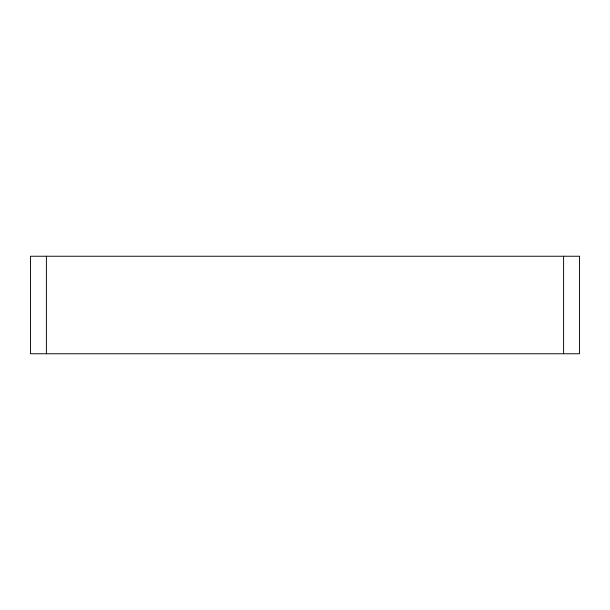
<?xml version="1.0" encoding="UTF-8"?>
<svg xmlns="http://www.w3.org/2000/svg" width="610" height="610" viewBox="0 0 610 610"><rect width="100%" height="100%" fill="white"/><g stroke="black" fill="none" stroke-linecap="round" stroke-linejoin="round"><path stroke-width="0.91" d="M563.602 256.246L563.602 353.754M46.398 256.246L46.398 353.754M579.5 256.246L30.5 256.246L30.5 353.754L579.5 353.754L579.5 256.246"/></g></svg>
